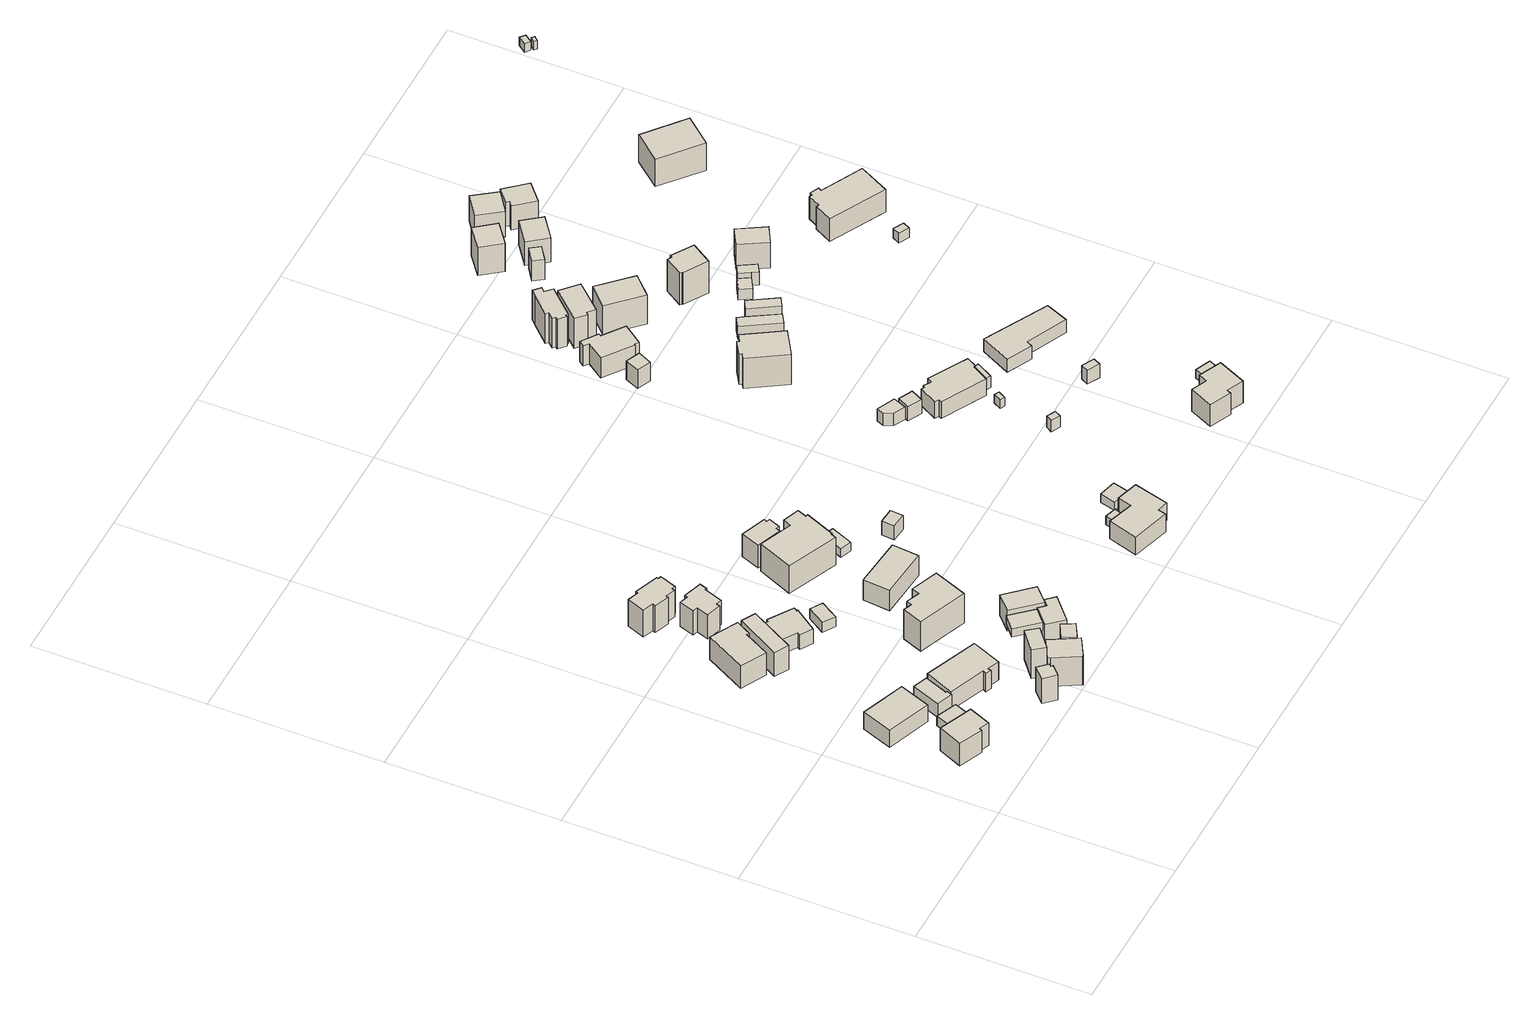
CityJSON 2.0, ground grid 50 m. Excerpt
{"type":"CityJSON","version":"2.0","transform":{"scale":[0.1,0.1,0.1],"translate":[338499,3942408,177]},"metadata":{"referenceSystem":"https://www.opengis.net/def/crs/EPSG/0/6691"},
"CityObjects":{
"building1":{"type":"Building","attributes":{"usage":"411","measuredHeight":9.6,"storeysAboveGround":1,"BuildingIDAttribute.prefecture":"14","BuildingIDAttribute.city":"14151","BuildingDetailAttribute.totalFloorArea":69.46,"BuildingDetailAttribute.buildingFootprintArea":69.46,"BuildingDetailAttribute.buildingStructureType":"601","BuildingDetailAttribute.buildingStructureOrgType":"1","BuildingDetailAttribute.orgUsage":"10","BuildingDetailAttribute.surveyYear":2015},"geometry":[{"type":"Solid","lod":"1","boundaries":[[[[0,1,2,3,4,5]],[[4,6,7,5]],[[3,8,6,4]],[[2,9,8,3]],[[1,10,9,2]],[[0,11,10,1]],[[5,7,11,0]],[[6,8,9,10,11,7]]]]}]},
"building2":{"type":"Building","attributes":{"usage":"411","measuredHeight":7.2,"storeysAboveGround":1,"BuildingIDAttribute.prefecture":"14","BuildingIDAttribute.city":"14151","BuildingDetailAttribute.totalFloorArea":116.06,"BuildingDetailAttribute.buildingFootprintArea":116.06,"BuildingDetailAttribute.buildingStructureType":"601","BuildingDetailAttribute.buildingStructureOrgType":"1","BuildingDetailAttribute.orgUsage":"10","BuildingDetailAttribute.surveyYear":2015},"geometry":[{"type":"Solid","lod":"1","boundaries":[[[[12,13,14,15]],[[14,16,17,15]],[[13,18,16,14]],[[12,19,18,13]],[[15,17,19,12]],[[16,18,19,17]]]]}]},
"building3":{"type":"Building","attributes":{"usage":"411","measuredHeight":3.9,"storeysAboveGround":1,"BuildingIDAttribute.prefecture":"14","BuildingIDAttribute.city":"14151","BuildingDetailAttribute.totalFloorArea":35.55,"BuildingDetailAttribute.buildingFootprintArea":35.55,"BuildingDetailAttribute.buildingStructureType":"601","BuildingDetailAttribute.buildingStructureOrgType":"1","BuildingDetailAttribute.orgUsage":"10","BuildingDetailAttribute.surveyYear":2015},"geometry":[{"type":"Solid","lod":"1","boundaries":[[[[20,21,22,23]],[[22,24,25,23]],[[21,26,24,22]],[[20,27,26,21]],[[23,25,27,20]],[[24,26,27,25]]]]}]},
"building4":{"type":"Building","attributes":{"usage":"411","measuredHeight":5.3,"storeysAboveGround":1,"BuildingIDAttribute.prefecture":"14","BuildingIDAttribute.city":"14151","BuildingDetailAttribute.totalFloorArea":37.87,"BuildingDetailAttribute.buildingFootprintArea":37.87,"BuildingDetailAttribute.buildingStructureType":"601","BuildingDetailAttribute.buildingStructureOrgType":"1","BuildingDetailAttribute.orgUsage":"10","BuildingDetailAttribute.surveyYear":2015},"geometry":[{"type":"Solid","lod":"1","boundaries":[[[[28,29,30,31,32,33]],[[32,34,35,33]],[[31,36,34,32]],[[30,37,36,31]],[[29,38,37,30]],[[28,39,38,29]],[[33,35,39,28]],[[34,36,37,38,39,35]]]]}]},
"building5":{"type":"Building","attributes":{"usage":"411","measuredHeight":9.1,"storeysAboveGround":2,"BuildingIDAttribute.prefecture":"14","BuildingIDAttribute.city":"14151","BuildingDetailAttribute.totalFloorArea":185.3,"BuildingDetailAttribute.buildingFootprintArea":92.65,"BuildingDetailAttribute.buildingStructureType":"601","BuildingDetailAttribute.buildingStructureOrgType":"1","BuildingDetailAttribute.orgUsage":"10","BuildingDetailAttribute.surveyYear":2015},"geometry":[{"type":"Solid","lod":"1","boundaries":[[[[40,41,42,43,44,45]],[[44,46,47,45]],[[43,48,46,44]],[[42,49,48,43]],[[41,50,49,42]],[[40,51,50,41]],[[45,47,51,40]],[[46,48,49,50,51,47]]]]}]},
"building6":{"type":"Building","attributes":{"usage":"411","measuredHeight":10.2,"storeysAboveGround":1,"BuildingIDAttribute.prefecture":"14","BuildingIDAttribute.city":"14151","BuildingDetailAttribute.totalFloorArea":56.38,"BuildingDetailAttribute.buildingFootprintArea":56.38,"BuildingDetailAttribute.buildingStructureType":"601","BuildingDetailAttribute.buildingStructureOrgType":"1","BuildingDetailAttribute.orgUsage":"10","BuildingDetailAttribute.surveyYear":2015},"geometry":[{"type":"Solid","lod":"1","boundaries":[[[[52,53,54,55]],[[54,56,57,55]],[[53,58,56,54]],[[52,59,58,53]],[[55,57,59,52]],[[56,58,59,57]]]]}]},
"building7":{"type":"Building","attributes":{"usage":"411","measuredHeight":7.7,"storeysAboveGround":1,"BuildingIDAttribute.prefecture":"14","BuildingIDAttribute.city":"14151","BuildingDetailAttribute.totalFloorArea":135.57,"BuildingDetailAttribute.buildingFootprintArea":135.57,"BuildingDetailAttribute.buildingStructureType":"601","BuildingDetailAttribute.buildingStructureOrgType":"1","BuildingDetailAttribute.orgUsage":"10","BuildingDetailAttribute.surveyYear":2015},"geometry":[{"type":"Solid","lod":"1","boundaries":[[[[60,61,62,63,64,65,66,67]],[[66,68,69,67]],[[65,70,68,66]],[[64,71,70,65]],[[63,72,71,64]],[[62,73,72,63]],[[61,74,73,62]],[[60,75,74,61]],[[67,69,75,60]],[[68,70,71,72,73,74,75,69]]]]}]},
"building8":{"type":"Building","attributes":{"usage":"413","measuredHeight":10.5,"storeysAboveGround":2,"BuildingIDAttribute.prefecture":"14","BuildingIDAttribute.city":"14151","BuildingDetailAttribute.totalFloorArea":125.67,"BuildingDetailAttribute.buildingFootprintArea":62.84,"BuildingDetailAttribute.buildingStructureType":"601","BuildingDetailAttribute.buildingStructureOrgType":"1","BuildingDetailAttribute.orgUsage":"30","BuildingDetailAttribute.surveyYear":2015},"geometry":[{"type":"Solid","lod":"1","boundaries":[[[[76,77,78,79,80,81,82,83,84,85,86,87,88,89]],[[88,90,91,89]],[[87,92,90,88]],[[86,93,92,87]],[[85,94,93,86]],[[84,95,94,85]],[[83,96,95,84]],[[82,97,96,83]],[[81,98,97,82]],[[80,99,98,81]],[[79,100,99,80]],[[78,101,100,79]],[[77,102,101,78]],[[76,103,102,77]],[[89,91,103,76]],[[90,92,93,94,95,96,97,98,99,100,101,102,103,91]]]]}]},
"building9":{"type":"Building","attributes":{"usage":"411","measuredHeight":7.6,"storeysAboveGround":1,"BuildingIDAttribute.prefecture":"14","BuildingIDAttribute.city":"14151","BuildingDetailAttribute.totalFloorArea":81.06,"BuildingDetailAttribute.buildingFootprintArea":81.06,"BuildingDetailAttribute.buildingStructureType":"601","BuildingDetailAttribute.buildingStructureOrgType":"1","BuildingDetailAttribute.orgUsage":"10","BuildingDetailAttribute.surveyYear":2015},"geometry":[{"type":"Solid","lod":"1","boundaries":[[[[104,105,106,107,108,109,110,111,112,113]],[[112,114,115,113]],[[111,116,114,112]],[[110,117,116,111]],[[109,118,117,110]],[[108,119,118,109]],[[107,120,119,108]],[[106,121,120,107]],[[105,122,121,106]],[[104,123,122,105]],[[113,115,123,104]],[[114,116,117,118,119,120,121,122,123,115]]]]}]},
"building10":{"type":"Building","attributes":{"measuredHeight":9.3,"BuildingIDAttribute.prefecture":"14","BuildingIDAttribute.city":"14151","BuildingDetailAttribute.surveyYear":2015},"geometry":[{"type":"Solid","lod":"1","boundaries":[[[[124,125,126,127,128,129]],[[128,130,131,129]],[[127,132,130,128]],[[126,133,132,127]],[[125,134,133,126]],[[124,135,134,125]],[[129,131,135,124]],[[130,132,133,134,135,131]]]]}]},
"building11":{"type":"Building","attributes":{"usage":"411","measuredHeight":9.2,"storeysAboveGround":2,"BuildingIDAttribute.prefecture":"14","BuildingIDAttribute.city":"14151","BuildingDetailAttribute.totalFloorArea":103.37,"BuildingDetailAttribute.buildingFootprintArea":51.69,"BuildingDetailAttribute.buildingStructureType":"601","BuildingDetailAttribute.buildingStructureOrgType":"1","BuildingDetailAttribute.orgUsage":"10","BuildingDetailAttribute.surveyYear":2015},"geometry":[{"type":"Solid","lod":"1","boundaries":[[[[136,137,138,139,140,141,142,143,144,145,146,147]],[[146,148,149,147]],[[145,150,148,146]],[[144,151,150,145]],[[143,152,151,144]],[[142,153,152,143]],[[141,154,153,142]],[[140,155,154,141]],[[139,156,155,140]],[[138,157,156,139]],[[137,158,157,138]],[[136,159,158,137]],[[147,149,159,136]],[[148,150,151,152,153,154,155,156,157,158,159,149]]]]}]},
"building12":{"type":"Building","attributes":{"measuredHeight":3.8,"BuildingIDAttribute.prefecture":"14","BuildingIDAttribute.city":"14151","BuildingDetailAttribute.surveyYear":2015},"geometry":[{"type":"Solid","lod":"1","boundaries":[[[[160,161,162,163]],[[162,164,165,163]],[[161,166,164,162]],[[160,167,166,161]],[[163,165,167,160]],[[164,166,167,165]]]]}]},
"building13":{"type":"Building","attributes":{"usage":"411","measuredHeight":10.4,"storeysAboveGround":2,"BuildingIDAttribute.prefecture":"14","BuildingIDAttribute.city":"14151","BuildingDetailAttribute.totalFloorArea":48.63,"BuildingDetailAttribute.buildingFootprintArea":24.32,"BuildingDetailAttribute.buildingStructureType":"601","BuildingDetailAttribute.buildingStructureOrgType":"1","BuildingDetailAttribute.orgUsage":"10","BuildingDetailAttribute.surveyYear":2015},"geometry":[{"type":"Solid","lod":"1","boundaries":[[[[168,169,170,171]],[[170,172,173,171]],[[169,174,172,170]],[[168,175,174,169]],[[171,173,175,168]],[[172,174,175,173]]]]}]},
"building14":{"type":"Building","attributes":{"usage":"411","measuredHeight":11.5,"storeysAboveGround":2,"BuildingIDAttribute.prefecture":"14","BuildingIDAttribute.city":"14151","BuildingDetailAttribute.totalFloorArea":99.97,"BuildingDetailAttribute.buildingFootprintArea":49.98,"BuildingDetailAttribute.buildingStructureType":"601","BuildingDetailAttribute.buildingStructureOrgType":"1","BuildingDetailAttribute.orgUsage":"10","BuildingDetailAttribute.surveyYear":2015,"BuildingLandSlideRiskAttribute.description":"1","BuildingLandSlideRiskAttribute.areaType":"1"},"geometry":[{"type":"Solid","lod":"1","boundaries":[[[[176,177,178,179,180,181]],[[180,182,183,181]],[[179,184,182,180]],[[178,185,184,179]],[[177,186,185,178]],[[176,187,186,177]],[[181,183,187,176]],[[182,184,185,186,187,183]]]]}]},
"building15":{"type":"Building","attributes":{"usage":"411","measuredHeight":11.8,"storeysAboveGround":1,"BuildingIDAttribute.prefecture":"14","BuildingIDAttribute.city":"14151","BuildingDetailAttribute.totalFloorArea":116.38,"BuildingDetailAttribute.buildingFootprintArea":116.38,"BuildingDetailAttribute.buildingStructureType":"601","BuildingDetailAttribute.buildingStructureOrgType":"1","BuildingDetailAttribute.orgUsage":"10","BuildingDetailAttribute.surveyYear":2015},"geometry":[{"type":"Solid","lod":"1","boundaries":[[[[188,189,190,191,192,193,194,195]],[[194,196,197,195]],[[193,198,196,194]],[[192,199,198,193]],[[191,200,199,192]],[[190,201,200,191]],[[189,202,201,190]],[[188,203,202,189]],[[195,197,203,188]],[[196,198,199,200,201,202,203,197]]]]}]},
"building16":{"type":"Building","attributes":{"measuredHeight":6.8,"BuildingIDAttribute.prefecture":"14","BuildingIDAttribute.city":"14151","BuildingDetailAttribute.surveyYear":2015,"BuildingLandSlideRiskAttribute.description":"1","BuildingLandSlideRiskAttribute.areaType":"1"},"geometry":[{"type":"Solid","lod":"1","boundaries":[[[[204,205,206,207]],[[206,208,209,207]],[[205,210,208,206]],[[204,211,210,205]],[[207,209,211,204]],[[208,210,211,209]]]]}]},
"building17":{"type":"Building","attributes":{"BuildingIDAttribute.prefecture":"14","BuildingIDAttribute.city":"14151","BuildingDetailAttribute.surveyYear":2015,"BuildingLandSlideRiskAttribute.description":"1","BuildingLandSlideRiskAttribute.areaType":"1"},"geometry":[{"type":"Solid","lod":"1","boundaries":[[[[212,213,214,215]],[[214,216,217,215]],[[213,218,216,214]],[[212,219,218,213]],[[215,217,219,212]],[[216,218,219,217]]]]}]},
"building18":{"type":"Building","attributes":{"measuredHeight":8.3,"BuildingIDAttribute.prefecture":"14","BuildingIDAttribute.city":"14151","BuildingDetailAttribute.surveyYear":2015,"BuildingLandSlideRiskAttribute.description":"1","BuildingLandSlideRiskAttribute.areaType":"1"},"geometry":[{"type":"Solid","lod":"1","boundaries":[[[[220,221,222,223,224,225]],[[224,226,227,225]],[[223,228,226,224]],[[222,229,228,223]],[[221,230,229,222]],[[220,231,230,221]],[[225,227,231,220]],[[226,228,229,230,231,227]]]]}]},
"building19":{"type":"Building","attributes":{"measuredHeight":8.5,"BuildingIDAttribute.prefecture":"14","BuildingIDAttribute.city":"14151","BuildingDetailAttribute.surveyYear":2015},"geometry":[{"type":"Solid","lod":"1","boundaries":[[[[232,233,234,235]],[[234,236,237,235]],[[233,238,236,234]],[[232,239,238,233]],[[235,237,239,232]],[[236,238,239,237]]]]}]},
"building20":{"type":"Building","attributes":{"measuredHeight":7.6,"BuildingIDAttribute.prefecture":"14","BuildingIDAttribute.city":"14151","BuildingDetailAttribute.surveyYear":2015,"BuildingLandSlideRiskAttribute.description":"1","BuildingLandSlideRiskAttribute.areaType":"1"},"geometry":[{"type":"Solid","lod":"1","boundaries":[[[[240,241,242,243]],[[242,244,245,243]],[[241,246,244,242]],[[240,247,246,241]],[[243,245,247,240]],[[244,246,247,245]]]]}]},
"building21":{"type":"Building","attributes":{"usage":"411","measuredHeight":12,"storeysAboveGround":1,"BuildingIDAttribute.prefecture":"14","BuildingIDAttribute.city":"14151","BuildingDetailAttribute.totalFloorArea":172.03,"BuildingDetailAttribute.buildingFootprintArea":172.03,"BuildingDetailAttribute.buildingStructureType":"601","BuildingDetailAttribute.buildingStructureOrgType":"1","BuildingDetailAttribute.orgUsage":"10","BuildingDetailAttribute.surveyYear":2015},"geometry":[{"type":"Solid","lod":"1","boundaries":[[[[248,249,250,251,252,253,254,255,256,257]],[[256,258,259,257]],[[255,260,258,256]],[[254,261,260,255]],[[253,262,261,254]],[[252,263,262,253]],[[251,264,263,252]],[[250,265,264,251]],[[249,266,265,250]],[[248,267,266,249]],[[257,259,267,248]],[[258,260,261,262,263,264,265,266,267,259]]]]}]},
"building22":{"type":"Building","attributes":{"usage":"411","measuredHeight":10,"storeysAboveGround":1,"BuildingIDAttribute.prefecture":"14","BuildingIDAttribute.city":"14151","BuildingDetailAttribute.totalFloorArea":44.45,"BuildingDetailAttribute.buildingFootprintArea":44.45,"BuildingDetailAttribute.buildingStructureType":"601","BuildingDetailAttribute.buildingStructureOrgType":"1","BuildingDetailAttribute.orgUsage":"10","BuildingDetailAttribute.surveyYear":2015},"geometry":[{"type":"Solid","lod":"1","boundaries":[[[[268,269,270,271,272,273,274,275]],[[274,276,277,275]],[[273,278,276,274]],[[272,279,278,273]],[[271,280,279,272]],[[270,281,280,271]],[[269,282,281,270]],[[268,283,282,269]],[[275,277,283,268]],[[276,278,279,280,281,282,283,277]]]]}]},
"building23":{"type":"Building","attributes":{"usage":"411","storeysAboveGround":1,"BuildingIDAttribute.prefecture":"14","BuildingIDAttribute.city":"14151","BuildingDetailAttribute.totalFloorArea":78.04,"BuildingDetailAttribute.buildingFootprintArea":78.04,"BuildingDetailAttribute.buildingStructureType":"601","BuildingDetailAttribute.buildingStructureOrgType":"1","BuildingDetailAttribute.orgUsage":"10","BuildingDetailAttribute.surveyYear":2015},"geometry":[{"type":"Solid","lod":"1","boundaries":[[[[284,285,286,287]],[[286,288,289,287]],[[285,290,288,286]],[[284,291,290,285]],[[287,289,291,284]],[[288,290,291,289]]]]}]},
"building24":{"type":"Building","attributes":{"measuredHeight":5.4,"BuildingIDAttribute.prefecture":"14","BuildingIDAttribute.city":"14151","BuildingDetailAttribute.surveyYear":2015,"BuildingLandSlideRiskAttribute.description":"1","BuildingLandSlideRiskAttribute.areaType":"1"},"geometry":[{"type":"Solid","lod":"1","boundaries":[[[[292,293,294,295]],[[294,296,297,295]],[[293,298,296,294]],[[292,299,298,293]],[[295,297,299,292]],[[296,298,299,297]]]]}]},
"building25":{"type":"Building","attributes":{"usage":"411","measuredHeight":8.5,"storeysAboveGround":2,"BuildingIDAttribute.prefecture":"14","BuildingIDAttribute.city":"14151","BuildingDetailAttribute.totalFloorArea":243.89,"BuildingDetailAttribute.buildingFootprintArea":121.95,"BuildingDetailAttribute.buildingStructureType":"601","BuildingDetailAttribute.buildingStructureOrgType":"1","BuildingDetailAttribute.orgUsage":"10","BuildingDetailAttribute.surveyYear":2015,"BuildingLandSlideRiskAttribute.description":"1","BuildingLandSlideRiskAttribute.areaType":"1"},"geometry":[{"type":"Solid","lod":"1","boundaries":[[[[300,301,302,303,304,305,306,307]],[[306,308,309,307]],[[305,310,308,306]],[[304,311,310,305]],[[303,312,311,304]],[[302,313,312,303]],[[301,314,313,302]],[[300,315,314,301]],[[307,309,315,300]],[[308,310,311,312,313,314,315,309]]]]}]},
"building26":{"type":"Building","attributes":{"BuildingIDAttribute.prefecture":"14","BuildingIDAttribute.city":"14151","BuildingDetailAttribute.surveyYear":2015,"BuildingLandSlideRiskAttribute.description":"1","BuildingLandSlideRiskAttribute.areaType":"1"},"geometry":[{"type":"Solid","lod":"1","boundaries":[[[[316,317,318,319]],[[318,320,321,319]],[[317,322,320,318]],[[316,323,322,317]],[[319,321,323,316]],[[320,322,323,321]]]]}]},
"building27":{"type":"Building","attributes":{"measuredHeight":3.6,"BuildingIDAttribute.prefecture":"14","BuildingIDAttribute.city":"14151","BuildingDetailAttribute.surveyYear":2015},"geometry":[{"type":"Solid","lod":"1","boundaries":[[[[324,325,326,327]],[[326,328,329,327]],[[325,330,328,326]],[[324,331,330,325]],[[327,329,331,324]],[[328,330,331,329]]]]}]},
"building28":{"type":"Building","attributes":{"usage":"411","measuredHeight":10.7,"storeysAboveGround":1,"BuildingIDAttribute.prefecture":"14","BuildingIDAttribute.city":"14151","BuildingDetailAttribute.totalFloorArea":17.32,"BuildingDetailAttribute.buildingFootprintArea":17.32,"BuildingDetailAttribute.buildingStructureType":"601","BuildingDetailAttribute.buildingStructureOrgType":"1","BuildingDetailAttribute.orgUsage":"10","BuildingDetailAttribute.surveyYear":2015,"BuildingLandSlideRiskAttribute.description":"1","BuildingLandSlideRiskAttribute.areaType":"1"},"geometry":[{"type":"Solid","lod":"1","boundaries":[[[[332,333,334,335]],[[334,336,337,335]],[[333,338,336,334]],[[332,339,338,333]],[[335,337,339,332]],[[336,338,339,337]]]]}]},
"building29":{"type":"Building","attributes":{"usage":"411","measuredHeight":5.2,"storeysAboveGround":1,"BuildingIDAttribute.prefecture":"14","BuildingIDAttribute.city":"14151","BuildingDetailAttribute.totalFloorArea":19.23,"BuildingDetailAttribute.buildingFootprintArea":19.23,"BuildingDetailAttribute.buildingStructureType":"601","BuildingDetailAttribute.buildingStructureOrgType":"1","BuildingDetailAttribute.orgUsage":"10","BuildingDetailAttribute.surveyYear":2015,"BuildingLandSlideRiskAttribute.description":"1","BuildingLandSlideRiskAttribute.areaType":"1"},"geometry":[{"type":"Solid","lod":"1","boundaries":[[[[340,341,342,343,344]],[[343,345,346,344]],[[342,347,345,343]],[[341,348,347,342]],[[340,349,348,341]],[[344,346,349,340]],[[345,347,348,349,346]]]]}]},
"building30":{"type":"Building","attributes":{"usage":"411","measuredHeight":5.2,"storeysAboveGround":1,"BuildingIDAttribute.prefecture":"14","BuildingIDAttribute.city":"14151","BuildingDetailAttribute.totalFloorArea":15.88,"BuildingDetailAttribute.buildingFootprintArea":15.88,"BuildingDetailAttribute.buildingStructureType":"601","BuildingDetailAttribute.buildingStructureOrgType":"1","BuildingDetailAttribute.orgUsage":"10","BuildingDetailAttribute.surveyYear":2015,"BuildingLandSlideRiskAttribute.description":"1","BuildingLandSlideRiskAttribute.areaType":"1"},"geometry":[{"type":"Solid","lod":"1","boundaries":[[[[350,351,352,353]],[[352,354,355,353]],[[351,356,354,352]],[[350,357,356,351]],[[353,355,357,350]],[[354,356,357,355]]]]}]},
"building31":{"type":"Building","attributes":{"usage":"411","measuredHeight":7.9,"storeysAboveGround":1,"BuildingIDAttribute.prefecture":"14","BuildingIDAttribute.city":"14151","BuildingDetailAttribute.totalFloorArea":79.92,"BuildingDetailAttribute.buildingFootprintArea":79.92,"BuildingDetailAttribute.buildingStructureType":"601","BuildingDetailAttribute.buildingStructureOrgType":"1","BuildingDetailAttribute.orgUsage":"10","BuildingDetailAttribute.surveyYear":2015,"BuildingLandSlideRiskAttribute.description":"1","BuildingLandSlideRiskAttribute.areaType":"1"},"geometry":[{"type":"Solid","lod":"1","boundaries":[[[[358,359,360,361,362,363,364,365,366,367]],[[366,368,369,367]],[[365,370,368,366]],[[364,371,370,365]],[[363,372,371,364]],[[362,373,372,363]],[[361,374,373,362]],[[360,375,374,361]],[[359,376,375,360]],[[358,377,376,359]],[[367,369,377,358]],[[368,370,371,372,373,374,375,376,377,369]]]]}]},
"building32":{"type":"Building","attributes":{"measuredHeight":4.6,"BuildingIDAttribute.prefecture":"14","BuildingIDAttribute.city":"14151","BuildingDetailAttribute.surveyYear":2015},"geometry":[{"type":"Solid","lod":"1","boundaries":[[[[378,379,380,381]],[[380,382,383,381]],[[379,384,382,380]],[[378,385,384,379]],[[381,383,385,378]],[[382,384,385,383]]]]}]},
"building33":{"type":"Building","attributes":{"usage":"411","measuredHeight":12.2,"storeysAboveGround":2,"BuildingIDAttribute.prefecture":"14","BuildingIDAttribute.city":"14151","BuildingDetailAttribute.totalFloorArea":189.78,"BuildingDetailAttribute.buildingFootprintArea":94.89,"BuildingDetailAttribute.buildingStructureType":"601","BuildingDetailAttribute.buildingStructureOrgType":"1","BuildingDetailAttribute.orgUsage":"10","BuildingDetailAttribute.surveyYear":2015},"geometry":[{"type":"Solid","lod":"1","boundaries":[[[[386,387,388,389,390,391,392,393]],[[392,394,395,393]],[[391,396,394,392]],[[390,397,396,391]],[[389,398,397,390]],[[388,399,398,389]],[[387,400,399,388]],[[386,401,400,387]],[[393,395,401,386]],[[394,396,397,398,399,400,401,395]]]]}]},
"building34":{"type":"Building","attributes":{"usage":"411","measuredHeight":11.3,"storeysAboveGround":2,"BuildingIDAttribute.prefecture":"14","BuildingIDAttribute.city":"14151","BuildingDetailAttribute.totalFloorArea":94,"BuildingDetailAttribute.buildingFootprintArea":47,"BuildingDetailAttribute.buildingStructureType":"601","BuildingDetailAttribute.buildingStructureOrgType":"1","BuildingDetailAttribute.orgUsage":"10","BuildingDetailAttribute.surveyYear":2015,"BuildingLandSlideRiskAttribute.description":"1","BuildingLandSlideRiskAttribute.areaType":"1"},"geometry":[{"type":"Solid","lod":"1","boundaries":[[[[402,403,404,405,406,407,408,409,410,411,412,413,414]],[[413,415,416,414]],[[412,417,415,413]],[[411,418,417,412]],[[410,419,418,411]],[[409,420,419,410]],[[408,421,420,409]],[[407,422,421,408]],[[406,423,422,407]],[[405,424,423,406]],[[404,425,424,405]],[[403,426,425,404]],[[402,427,426,403]],[[414,416,427,402]],[[415,417,418,419,420,421,422,423,424,425,426,427,416]]]]}]},
"building35":{"type":"Building","attributes":{"BuildingIDAttribute.prefecture":"14","BuildingIDAttribute.city":"14151","BuildingDetailAttribute.surveyYear":2015},"geometry":[{"type":"Solid","lod":"1","boundaries":[[[[428,429,430,431]],[[430,432,433,431]],[[429,434,432,430]],[[428,435,434,429]],[[431,433,435,428]],[[432,434,435,433]]]]}]},
"building36":{"type":"Building","attributes":{"usage":"411","measuredHeight":11.8,"storeysAboveGround":1,"BuildingIDAttribute.prefecture":"14","BuildingIDAttribute.city":"14151","BuildingDetailAttribute.totalFloorArea":57.94,"BuildingDetailAttribute.buildingFootprintArea":57.94,"BuildingDetailAttribute.buildingStructureType":"601","BuildingDetailAttribute.buildingStructureOrgType":"1","BuildingDetailAttribute.orgUsage":"10","BuildingDetailAttribute.surveyYear":2015,"BuildingLandSlideRiskAttribute.description":"1","BuildingLandSlideRiskAttribute.areaType":"1"},"geometry":[{"type":"Solid","lod":"1","boundaries":[[[[436,437,438,439,440,441]],[[440,442,443,441]],[[439,444,442,440]],[[438,445,444,439]],[[437,446,445,438]],[[436,447,446,437]],[[441,443,447,436]],[[442,444,445,446,447,443]]]]}]},
"building37":{"type":"Building","attributes":{"usage":"411","measuredHeight":7.3,"storeysAboveGround":1,"BuildingIDAttribute.prefecture":"14","BuildingIDAttribute.city":"14151","BuildingDetailAttribute.totalFloorArea":120.58,"BuildingDetailAttribute.buildingFootprintArea":120.58,"BuildingDetailAttribute.buildingStructureType":"601","BuildingDetailAttribute.buildingStructureOrgType":"1","BuildingDetailAttribute.orgUsage":"10","BuildingDetailAttribute.surveyYear":2015,"BuildingLandSlideRiskAttribute.description":"1","BuildingLandSlideRiskAttribute.areaType":"1"},"geometry":[{"type":"Solid","lod":"1","boundaries":[[[[448,449,450,451,452,453,454,455,456,457,458,459]],[[458,460,461,459]],[[457,462,460,458]],[[456,463,462,457]],[[455,464,463,456]],[[454,465,464,455]],[[453,466,465,454]],[[452,467,466,453]],[[451,468,467,452]],[[450,469,468,451]],[[449,470,469,450]],[[448,471,470,449]],[[459,461,471,448]],[[460,462,463,464,465,466,467,468,469,470,471,461]]]]}]},
"building38":{"type":"Building","attributes":{"measuredHeight":5.2,"BuildingIDAttribute.prefecture":"14","BuildingIDAttribute.city":"14151","BuildingDetailAttribute.surveyYear":2015},"geometry":[{"type":"Solid","lod":"1","boundaries":[[[[472,473,474,475,476]],[[475,477,478,476]],[[474,479,477,475]],[[473,480,479,474]],[[472,481,480,473]],[[476,478,481,472]],[[477,479,480,481,478]]]]}]},
"building39":{"type":"Building","attributes":{"usage":"411","measuredHeight":12.1,"storeysAboveGround":2,"BuildingIDAttribute.prefecture":"14","BuildingIDAttribute.city":"14151","BuildingDetailAttribute.totalFloorArea":149.86,"BuildingDetailAttribute.buildingFootprintArea":74.93,"BuildingDetailAttribute.buildingStructureType":"601","BuildingDetailAttribute.buildingStructureOrgType":"1","BuildingDetailAttribute.orgUsage":"10","BuildingDetailAttribute.surveyYear":2015},"geometry":[{"type":"Solid","lod":"1","boundaries":[[[[482,483,484,485]],[[484,486,487,485]],[[483,488,486,484]],[[482,489,488,483]],[[485,487,489,482]],[[486,488,489,487]]]]}]},
"building40":{"type":"Building","attributes":{"measuredHeight":6.1,"BuildingIDAttribute.prefecture":"14","BuildingIDAttribute.city":"14151","BuildingDetailAttribute.surveyYear":2015},"geometry":[{"type":"Solid","lod":"1","boundaries":[[[[490,491,492,493,494,495]],[[494,496,497,495]],[[493,498,496,494]],[[492,499,498,493]],[[491,500,499,492]],[[490,501,500,491]],[[495,497,501,490]],[[496,498,499,500,501,497]]]]}]},
"building41":{"type":"Building","attributes":{"usage":"411","measuredHeight":8.3,"storeysAboveGround":2,"BuildingIDAttribute.prefecture":"14","BuildingIDAttribute.city":"14151","BuildingDetailAttribute.totalFloorArea":169.13,"BuildingDetailAttribute.buildingFootprintArea":84.56,"BuildingDetailAttribute.buildingStructureType":"601","BuildingDetailAttribute.buildingStructureOrgType":"1","BuildingDetailAttribute.orgUsage":"10","BuildingDetailAttribute.surveyYear":2015},"geometry":[{"type":"Solid","lod":"1","boundaries":[[[[502,503,504,505,506,507,508,509]],[[508,510,511,509]],[[507,512,510,508]],[[506,513,512,507]],[[505,514,513,506]],[[504,515,514,505]],[[503,516,515,504]],[[502,517,516,503]],[[509,511,517,502]],[[510,512,513,514,515,516,517,511]]]]}]},
"building42":{"type":"Building","attributes":{"measuredHeight":7.2,"BuildingIDAttribute.prefecture":"14","BuildingIDAttribute.city":"14151","BuildingDetailAttribute.surveyYear":2015},"geometry":[{"type":"Solid","lod":"1","boundaries":[[[[518,519,520,521]],[[520,522,523,521]],[[519,524,522,520]],[[518,525,524,519]],[[521,523,525,518]],[[522,524,525,523]]]]}]},
"building43":{"type":"Building","attributes":{"usage":"411","measuredHeight":8.5,"storeysAboveGround":2,"BuildingIDAttribute.prefecture":"14","BuildingIDAttribute.city":"14151","BuildingDetailAttribute.totalFloorArea":58.5,"BuildingDetailAttribute.buildingFootprintArea":29.25,"BuildingDetailAttribute.buildingStructureType":"601","BuildingDetailAttribute.buildingStructureOrgType":"1","BuildingDetailAttribute.orgUsage":"10","BuildingDetailAttribute.surveyYear":2015},"geometry":[{"type":"Solid","lod":"1","boundaries":[[[[526,527,528,529]],[[528,530,531,529]],[[527,532,530,528]],[[526,533,532,527]],[[529,531,533,526]],[[530,532,533,531]]]]}]},
"building44":{"type":"Building","attributes":{"usage":"411","measuredHeight":8,"storeysAboveGround":2,"BuildingIDAttribute.prefecture":"14","BuildingIDAttribute.city":"14151","BuildingDetailAttribute.totalFloorArea":26.98,"BuildingDetailAttribute.buildingFootprintArea":13.49,"BuildingDetailAttribute.buildingStructureType":"601","BuildingDetailAttribute.buildingStructureOrgType":"1","BuildingDetailAttribute.orgUsage":"10","BuildingDetailAttribute.surveyYear":2015},"geometry":[{"type":"Solid","lod":"1","boundaries":[[[[534,535,536,537]],[[536,538,539,537]],[[535,540,538,536]],[[534,541,540,535]],[[537,539,541,534]],[[538,540,541,539]]]]}]},
"building45":{"type":"Building","attributes":{"measuredHeight":4.4,"BuildingIDAttribute.prefecture":"14","BuildingIDAttribute.city":"14151","BuildingDetailAttribute.surveyYear":2015},"geometry":[{"type":"Solid","lod":"1","boundaries":[[[[542,543,544,545,546]],[[545,547,548,546]],[[544,549,547,545]],[[543,550,549,544]],[[542,551,550,543]],[[546,548,551,542]],[[547,549,550,551,548]]]]}]},
"building46":{"type":"Building","attributes":{"usage":"411","measuredHeight":12,"storeysAboveGround":2,"BuildingIDAttribute.prefecture":"14","BuildingIDAttribute.city":"14151","BuildingDetailAttribute.totalFloorArea":87.15,"BuildingDetailAttribute.buildingFootprintArea":43.58,"BuildingDetailAttribute.buildingStructureType":"601","BuildingDetailAttribute.buildingStructureOrgType":"1","BuildingDetailAttribute.orgUsage":"10","BuildingDetailAttribute.surveyYear":2015},"geometry":[{"type":"Solid","lod":"1","boundaries":[[[[552,553,554,555,556,557,558,559]],[[558,560,561,559]],[[557,562,560,558]],[[556,563,562,557]],[[555,564,563,556]],[[554,565,564,555]],[[553,566,565,554]],[[552,567,566,553]],[[559,561,567,552]],[[560,562,563,564,565,566,567,561]]]]}]},
"building47":{"type":"Building","attributes":{"usage":"411","measuredHeight":14.1,"storeysAboveGround":2,"BuildingIDAttribute.prefecture":"14","BuildingIDAttribute.city":"14151","BuildingDetailAttribute.totalFloorArea":89.53,"BuildingDetailAttribute.buildingFootprintArea":44.76,"BuildingDetailAttribute.buildingStructureType":"601","BuildingDetailAttribute.buildingStructureOrgType":"1","BuildingDetailAttribute.orgUsage":"10","BuildingDetailAttribute.surveyYear":2015},"geometry":[{"type":"Solid","lod":"1","boundaries":[[[[568,569,570,571]],[[570,572,573,571]],[[569,574,572,570]],[[568,575,574,569]],[[571,573,575,568]],[[572,574,575,573]]]]}]},
"building48":{"type":"Building","attributes":{"BuildingIDAttribute.prefecture":"14","BuildingIDAttribute.city":"14151","BuildingDetailAttribute.surveyYear":2015},"geometry":[{"type":"Solid","lod":"1","boundaries":[[[[576,577,578,579]],[[578,580,581,579]],[[577,582,580,578]],[[576,583,582,577]],[[579,581,583,576]],[[580,582,583,581]]]]}]},
"building49":{"type":"Building","attributes":{"usage":"413","measuredHeight":6.6,"storeysAboveGround":2,"BuildingIDAttribute.prefecture":"14","BuildingIDAttribute.city":"14151","BuildingDetailAttribute.totalFloorArea":281.38,"BuildingDetailAttribute.buildingFootprintArea":140.69,"BuildingDetailAttribute.buildingStructureType":"601","BuildingDetailAttribute.buildingStructureOrgType":"1","BuildingDetailAttribute.orgUsage":"30","BuildingDetailAttribute.surveyYear":2015},"geometry":[{"type":"Solid","lod":"1","boundaries":[[[[584,585,586,587,588,589]],[[588,590,591,589]],[[587,592,590,588]],[[586,593,592,587]],[[585,594,593,586]],[[584,595,594,585]],[[589,591,595,584]],[[590,592,593,594,595,591]]]]}]},
"building50":{"type":"Building","attributes":{"measuredHeight":5.4,"BuildingIDAttribute.prefecture":"14","BuildingIDAttribute.city":"14151","BuildingDetailAttribute.surveyYear":2015},"geometry":[{"type":"Solid","lod":"1","boundaries":[[[[596,597,598,599,600]],[[599,601,602,600]],[[598,603,601,599]],[[597,604,603,598]],[[596,605,604,597]],[[600,602,605,596]],[[601,603,604,605,602]]]]}]},
"building51":{"type":"Building","attributes":{"usage":"411","measuredHeight":9.8,"storeysAboveGround":2,"BuildingIDAttribute.prefecture":"14","BuildingIDAttribute.city":"14151","BuildingDetailAttribute.totalFloorArea":91.64,"BuildingDetailAttribute.buildingFootprintArea":45.82,"BuildingDetailAttribute.buildingStructureType":"601","BuildingDetailAttribute.buildingStructureOrgType":"1","BuildingDetailAttribute.orgUsage":"10","BuildingDetailAttribute.surveyYear":2015},"geometry":[{"type":"Solid","lod":"1","boundaries":[[[[606,607,608,609]],[[608,610,611,609]],[[607,612,610,608]],[[606,613,612,607]],[[609,611,613,606]],[[610,612,613,611]]]]}]},
"building52":{"type":"Building","attributes":{"usage":"411","measuredHeight":10.1,"storeysAboveGround":1,"BuildingIDAttribute.prefecture":"14","BuildingIDAttribute.city":"14151","BuildingDetailAttribute.totalFloorArea":52.8,"BuildingDetailAttribute.buildingFootprintArea":52.8,"BuildingDetailAttribute.buildingStructureType":"601","BuildingDetailAttribute.buildingStructureOrgType":"1","BuildingDetailAttribute.orgUsage":"10","BuildingDetailAttribute.surveyYear":2015},"geometry":[{"type":"Solid","lod":"1","boundaries":[[[[614,615,616,617]],[[616,618,619,617]],[[615,620,618,616]],[[614,621,620,615]],[[617,619,621,614]],[[618,620,621,619]]]]}]},
"building53":{"type":"Building","attributes":{"usage":"411","measuredHeight":10.3,"storeysAboveGround":2,"BuildingIDAttribute.prefecture":"14","BuildingIDAttribute.city":"14151","BuildingDetailAttribute.totalFloorArea":84.24,"BuildingDetailAttribute.buildingFootprintArea":42.12,"BuildingDetailAttribute.buildingStructureType":"601","BuildingDetailAttribute.buildingStructureOrgType":"1","BuildingDetailAttribute.orgUsage":"10","BuildingDetailAttribute.surveyYear":2015},"geometry":[{"type":"Solid","lod":"1","boundaries":[[[[622,623,624,625]],[[624,626,627,625]],[[623,628,626,624]],[[622,629,628,623]],[[625,627,629,622]],[[626,628,629,627]]]]}]},
"building54":{"type":"Building","attributes":{"usage":"411","measuredHeight":9.4,"storeysAboveGround":2,"BuildingIDAttribute.prefecture":"14","BuildingIDAttribute.city":"14151","BuildingDetailAttribute.totalFloorArea":88.62,"BuildingDetailAttribute.buildingFootprintArea":44.31,"BuildingDetailAttribute.buildingStructureType":"601","BuildingDetailAttribute.buildingStructureOrgType":"1","BuildingDetailAttribute.orgUsage":"10","BuildingDetailAttribute.surveyYear":2015},"geometry":[{"type":"Solid","lod":"1","boundaries":[[[[630,631,632,633,634,635]],[[634,636,637,635]],[[633,638,636,634]],[[632,639,638,633]],[[631,640,639,632]],[[630,641,640,631]],[[635,637,641,630]],[[636,638,639,640,641,637]]]]}]},
"building55":{"type":"Building","attributes":{"measuredHeight":3.8,"BuildingIDAttribute.prefecture":"14","BuildingIDAttribute.city":"14151","BuildingDetailAttribute.surveyYear":2015},"geometry":[{"type":"Solid","lod":"1","boundaries":[[[[642,643,644,645]],[[644,646,647,645]],[[643,648,646,644]],[[642,649,648,643]],[[645,647,649,642]],[[646,648,649,647]]]]}]},
"building56":{"type":"Building","attributes":{"usage":"411","measuredHeight":9.7,"storeysAboveGround":1,"BuildingIDAttribute.prefecture":"14","BuildingIDAttribute.city":"14151","BuildingDetailAttribute.totalFloorArea":156.26,"BuildingDetailAttribute.buildingFootprintArea":156.26,"BuildingDetailAttribute.buildingStructureType":"601","BuildingDetailAttribute.buildingStructureOrgType":"1","BuildingDetailAttribute.orgUsage":"10","BuildingDetailAttribute.surveyYear":2015},"geometry":[{"type":"Solid","lod":"1","boundaries":[[[[650,651,652,653,654,655,656,657,658,659]],[[658,660,661,659]],[[657,662,660,658]],[[656,663,662,657]],[[655,664,663,656]],[[654,665,664,655]],[[653,666,665,654]],[[652,667,666,653]],[[651,668,667,652]],[[650,669,668,651]],[[659,661,669,650]],[[660,662,663,664,665,666,667,668,669,661]]]]}]},
"building57":{"type":"Building","attributes":{"usage":"411","measuredHeight":10.9,"storeysAboveGround":2,"BuildingIDAttribute.prefecture":"14","BuildingIDAttribute.city":"14151","BuildingDetailAttribute.totalFloorArea":243.92,"BuildingDetailAttribute.buildingFootprintArea":121.96,"BuildingDetailAttribute.buildingStructureType":"601","BuildingDetailAttribute.buildingStructureOrgType":"1","BuildingDetailAttribute.orgUsage":"10","BuildingDetailAttribute.surveyYear":2015},"geometry":[{"type":"Solid","lod":"1","boundaries":[[[[670,671,672,673]],[[672,674,675,673]],[[671,676,674,672]],[[670,677,676,671]],[[673,675,677,670]],[[674,676,677,675]]]]}]},
"building58":{"type":"Building","attributes":{"BuildingIDAttribute.prefecture":"14","BuildingIDAttribute.city":"14151","BuildingDetailAttribute.surveyYear":2015,"BuildingLandSlideRiskAttribute.description":"1","BuildingLandSlideRiskAttribute.areaType":"1"},"geometry":[{"type":"Solid","lod":"1","boundaries":[[[[678,679,680,681]],[[680,682,683,681]],[[679,684,682,680]],[[678,685,684,679]],[[681,683,685,678]],[[682,684,685,683]]]]}]},
"building59":{"type":"Building","attributes":{"BuildingIDAttribute.prefecture":"14","BuildingIDAttribute.city":"14151","BuildingDetailAttribute.surveyYear":2015,"BuildingLandSlideRiskAttribute.description":"1","BuildingLandSlideRiskAttribute.areaType":"1"},"geometry":[{"type":"Solid","lod":"1","boundaries":[[[[686,687,688,689]],[[688,690,691,689]],[[687,692,690,688]],[[686,693,692,687]],[[689,691,693,686]],[[690,692,693,691]]]]}]}
},
"vertices":[
[107,103,92],[103,96,92],[35,125,92],[65,195,92],[161,154,92],[135,91,92],[161,154,172],[135,91,172],[65,195,172],[35,125,172],[103,96,172],[107,103,172],
[136,264,104],[9,311,104],[42,400,104],[169,353,104],[42,400,164],[169,353,164],[9,311,164],[136,264,164],
[118,183,96],[141,240,96],[200,215,96],[178,159,96],[200,215,130],[178,159,130],[141,240,130],[118,183,130],
[219,248,99],[213,232,99],[166,250,99],[198,333,99],[241,317,99],[215,250,99],[241,317,146],[215,250,146],[198,333,146],[166,250,146],[213,232,146],[219,248,146],
[154,809,137],[130,765,137],[123,769,137],[84,695,137],[12,734,137],[75,851,137],[12,734,217],[75,851,217],[84,695,217],[123,769,217],[130,765,217],[154,809,217],
[161,803,135],[201,781,135],[130,653,135],[90,675,135],[130,653,219],[90,675,219],[201,781,219],[161,803,219],
[341,189,79],[338,180,79],[322,187,79],[327,197,79],[224,238,79],[258,322,79],[410,261,79],[375,176,79],[410,261,144],[375,176,144],[258,322,144],[224,238,144],[327,197,144],[322,187,144],[338,180,144],[341,189,144],
[104,1068,163],[107,1075,163],[177,1048,163],[175,1043,163],[184,1040,163],[166,991,163],[156,995,163],[153,987,163],[125,998,163],[123,991,163],[80,1007,163],[83,1016,163],[52,1028,163],[72,1080,163],[52,1028,258],[72,1080,258],[83,1016,258],[80,1007,258],[123,991,258],[125,998,258],[153,987,258],[156,995,258],[166,991,258],[184,1040,258],[175,1043,258],[177,1048,258],[107,1075,258],[104,1068,258],
[219,670,128],[165,705,128],[207,768,128],[225,756,128],[229,762,128],[298,717,128],[291,707,128],[294,705,128],[248,640,128],[214,662,128],[248,640,180],[214,662,180],[294,705,180],[291,707,180],[298,717,180],[229,762,180],[225,756,180],[207,768,180],[165,705,180],[219,670,180],
[430,97,22],[455,70,22],[449,64,22],[454,59,22],[427,33,22],[397,65,22],[427,33,110],[397,65,110],[454,59,110],[449,64,110],[455,70,110],[430,97,110],
[164,956,151],[167,965,151],[221,947,151],[213,925,151],[209,927,151],[190,872,151],[173,877,151],[170,867,151],[127,881,151],[139,916,151],[124,921,151],[139,965,151],[124,921,237],[139,965,237],[139,916,237],[127,881,237],[170,867,237],[173,877,237],[190,872,237],[209,927,237],[213,925,237],[221,947,237],[167,965,237],[164,956,237],
[298,638,125],[330,689,125],[364,668,125],[332,616,125],[364,668,160],[332,616,160],[330,689,160],[298,638,160],
[511,167,37],[536,136,37],[479,89,37],[454,121,37],[479,89,140],[454,121,140],[536,136,140],[511,167,140],
[518,7,5],[478,79,5],[475,84,5],[534,117,5],[578,38,5],[519,5,5],[578,38,108],[519,5,108],[534,117,108],[475,84,108],[478,79,108],[518,7,108],
[394,405,70],[417,464,70],[442,454,70],[448,470,70],[486,454,70],[495,477,70],[574,446,70],[536,349,70],[574,446,174],[536,349,174],[495,477,174],[486,454,174],[448,470,174],[442,454,174],[417,464,174],[394,405,174],
[618,116,24],[637,81,24],[593,57,24],[574,92,24],[593,57,90],[574,92,90],[637,81,90],[618,116,90],
[647,196,55],[609,162,55],[554,223,55],[592,257,55],[554,223,85],[592,257,85],[609,162,85],[647,196,85],
[647,195,10],[664,176,10],[682,192,10],[705,167,10],[638,107,10],[599,151,10],[638,107,90],[599,151,90],[705,167,90],[682,192,90],[664,176,90],[647,195,90],
[632,597,89],[625,520,89],[477,532,89],[484,610,89],[477,532,161],[484,610,161],[625,520,161],[632,597,161],
[596,256,27],[640,298,27],[709,224,27],[665,182,27],[709,224,99],[665,182,99],[640,298,99],[596,256,99],
[551,848,101],[561,871,101],[609,853,101],[598,826,101],[605,824,101],[569,738,101],[567,740,101],[560,723,101],[414,786,101],[457,887,101],[414,786,198],[457,887,198],[560,723,198],[567,740,198],[569,738,198],[605,824,198],[598,826,198],[609,853,198],[561,871,198],[551,848,198],
[549,920,111],[545,912,111],[555,908,111],[542,875,111],[532,878,111],[527,866,111],[455,893,111],[476,948,111],[455,893,191],[476,948,191],[527,866,191],[532,878,191],[542,875,191],[555,908,191],[545,912,191],[549,920,191],
[616,787,101],[649,773,101],[623,710,101],[590,723,101],[623,710,131],[590,723,131],[649,773,131],[616,787,131],
[791,641,58],[746,645,58],[749,682,58],[794,679,58],[749,682,108],[794,679,108],[746,645,108],[791,641,108],
[1062,47,72],[1056,24,72],[946,57,72],[972,143,72],[1046,119,72],[1058,159,72],[1121,140,72],[1094,39,72],[1121,140,135],[1094,39,135],[1058,159,135],[1046,119,135],[972,143,135],[946,57,135],[1056,24,135],[1062,47,135],
[1006,144,72],[1015,174,72],[1048,164,72],[1039,134,72],[1048,164,102],[1039,134,102],[1015,174,102],[1006,144,102],
[1064,172,79],[1076,218,79],[1127,205,79],[1115,159,79],[1127,205,109],[1115,159,109],[1076,218,109],[1064,172,109],
[870,1393,206],[831,1411,206],[849,1451,206],[889,1433,206],[849,1451,273],[889,1433,273],[831,1411,273],[870,1393,273],
[1057,793,132],[1045,817,132],[1054,839,132],[1106,815,132],[1090,776,132],[1106,815,175],[1090,776,175],[1054,839,175],[1045,817,175],[1057,793,175],
[1092,770,127],[1110,805,127],[1150,785,127],[1132,750,127],[1150,785,176],[1132,750,176],[1110,805,176],[1092,770,176],
[853,1575,199],[865,1591,199],[911,1558,199],[907,1551,199],[967,1507,199],[927,1452,199],[916,1459,199],[914,1456,199],[832,1516,199],[867,1564,199],[832,1516,270],[867,1564,270],[914,1456,270],[916,1459,270],[927,1452,270],[967,1507,270],[907,1551,270],[911,1558,270],[865,1591,270],[853,1575,270],
[1216,423,123],[1226,441,123],[1251,428,123],[1241,410,123],[1251,428,163],[1241,410,163],[1226,441,163],[1216,423,163],
[982,1195,178],[1022,1220,178],[1026,1214,178],[1047,1227,178],[1113,1121,178],[1039,1074,178],[973,1179,178],[986,1188,178],[973,1179,285],[986,1188,285],[1039,1074,285],[1113,1121,285],[1047,1227,285],[1026,1214,285],[1022,1220,285],[982,1195,285],
[871,1629,232],[851,1648,232],[856,1654,232],[849,1661,232],[863,1677,232],[856,1683,232],[908,1738,232],[921,1751,232],[940,1733,232],[930,1722,232],[949,1704,232],[881,1631,232],[876,1635,232],[881,1631,337],[876,1635,337],[949,1704,337],[930,1722,337],[940,1733,337],[921,1751,337],[908,1738,337],[856,1683,337],[863,1677,337],[849,1661,337],[856,1654,337],[851,1648,337],[871,1629,337],
[1229,574,132],[1241,596,132],[1255,589,132],[1243,567,132],[1255,589,162],[1243,567,162],[1241,596,162],[1229,574,162],
[925,1572,232],[905,1590,232],[899,1584,232],[872,1609,232],[947,1691,232],[994,1648,232],[947,1691,338],[994,1648,338],[872,1609,338],[899,1584,338],[905,1590,338],[925,1572,338],
[1129,711,127],[1158,764,127],[1167,758,127],[1171,764,127],[1192,751,127],[1200,765,127],[1310,703,127],[1293,673,127],[1288,675,127],[1262,629,127],[1136,697,127],[1140,705,127],[1136,697,186],[1140,705,186],[1262,629,186],[1288,675,186],[1293,673,186],[1310,703,186],[1200,765,186],[1192,751,186],[1171,764,186],[1167,758,186],[1158,764,186],[1129,711,186],
[1293,673,146],[1301,669,146],[1275,622,146],[1262,629,146],[1288,675,146],[1262,629,188],[1288,675,188],[1275,622,188],[1301,669,188],[1293,673,188],
[1082,1531,236],[1028,1477,236],[944,1563,236],[998,1616,236],[944,1563,339],[998,1616,339],[1028,1477,339],[1082,1531,339],
[1195,1173,208],[1166,1155,208],[1103,1256,208],[1132,1274,208],[1146,1253,208],[1194,1174,208],[1146,1253,252],[1194,1174,252],[1132,1274,252],[1103,1256,252],[1166,1155,252],[1195,1173,252],
[1488,54,107],[1483,42,107],[1421,70,107],[1452,138,107],[1497,118,107],[1508,143,107],[1573,113,107],[1536,32,107],[1573,113,184],[1536,32,184],[1508,143,184],[1497,118,184],[1452,138,184],[1421,70,184],[1483,42,184],[1488,54,184],
[1407,427,141],[1442,409,141],[1431,388,141],[1396,407,141],[1431,388,190],[1396,407,190],[1442,409,190],[1407,427,190],
[1221,1190,210],[1194,1174,210],[1146,1253,210],[1173,1269,210],[1146,1253,279],[1173,1269,279],[1194,1174,279],[1221,1190,279],
[1055,1824,269],[1074,1797,269],[1033,1769,269],[1014,1796,269],[1033,1769,340],[1014,1796,340],[1074,1797,340],[1055,1824,340],
[1217,1313,264],[1218,1310,264],[1236,1280,264],[1200,1259,264],[1181,1292,264],[1200,1259,301],[1181,1292,301],[1236,1280,301],[1218,1310,301],[1217,1313,301],
[1116,1426,248],[1148,1477,248],[1160,1470,248],[1164,1476,248],[1225,1437,248],[1187,1378,248],[1120,1420,248],[1121,1422,248],[1120,1420,361],[1121,1422,361],[1187,1378,361],[1225,1437,361],[1164,1476,361],[1160,1470,361],[1148,1477,361],[1116,1426,361],
[975,1931,267],[1035,1977,267],[1079,1920,267],[1019,1874,267],[1079,1920,367],[1019,1874,367],[1035,1977,367],[975,1931,367],
[1607,159,111],[1585,110,111],[1541,130,111],[1563,178,111],[1541,130,141],[1563,178,141],[1585,110,141],[1607,159,141],
[1552,592,162],[1525,527,162],[1409,582,162],[1400,565,162],[1329,601,162],[1372,687,162],[1329,601,208],[1372,687,208],[1400,565,208],[1409,582,208],[1525,527,208],[1552,592,208],
[1243,1325,272],[1271,1278,272],[1246,1263,272],[1236,1280,272],[1218,1310,272],[1236,1280,319],[1218,1310,319],[1246,1263,319],[1271,1278,319],[1243,1325,319],
[1118,1882,273],[1159,1828,273],[1095,1780,273],[1054,1835,273],[1095,1780,358],[1054,1835,358],[1159,1828,358],[1118,1882,358],
[1067,1982,289],[1127,2026,289],[1174,1961,289],[1114,1918,289],[1174,1961,379],[1114,1918,379],[1127,2026,379],[1067,1982,379],
[1323,1369,270],[1367,1293,270],[1316,1264,270],[1272,1340,270],[1316,1264,361],[1272,1340,361],[1367,1293,361],[1323,1369,361],
[1153,1924,292],[1146,1932,292],[1185,1966,292],[1238,1905,292],[1187,1860,292],[1140,1913,292],[1187,1860,377],[1140,1913,377],[1238,1905,377],[1185,1966,377],[1146,1932,377],[1153,1924,377],
[1604,1023,244],[1593,1002,244],[1563,1018,244],[1575,1039,244],[1563,1018,278],[1575,1039,278],[1593,1002,278],[1604,1023,278],
[1565,1245,265],[1560,1236,265],[1678,1175,265],[1633,1088,265],[1474,1171,265],[1501,1222,265],[1509,1218,265],[1527,1253,265],[1535,1249,265],[1540,1257,265],[1535,1249,345],[1540,1257,345],[1527,1253,345],[1509,1218,345],[1501,1222,345],[1474,1171,345],[1633,1088,345],[1678,1175,345],[1560,1236,345],[1565,1245,345],
[1585,1619,325],[1520,1541,325],[1410,1634,325],[1474,1711,325],[1410,1634,422],[1474,1711,422],[1520,1541,422],[1585,1619,422],
[1600,2107,465],[1614,2096,465],[1598,2074,465],[1583,2084,465],[1598,2074,495],[1583,2084,495],[1614,2096,495],[1600,2107,495],
[1609,2061,465],[1602,2067,465],[1612,2079,465],[1619,2073,465],[1612,2079,495],[1619,2073,495],[1602,2067,495],[1609,2061,495]
]}
